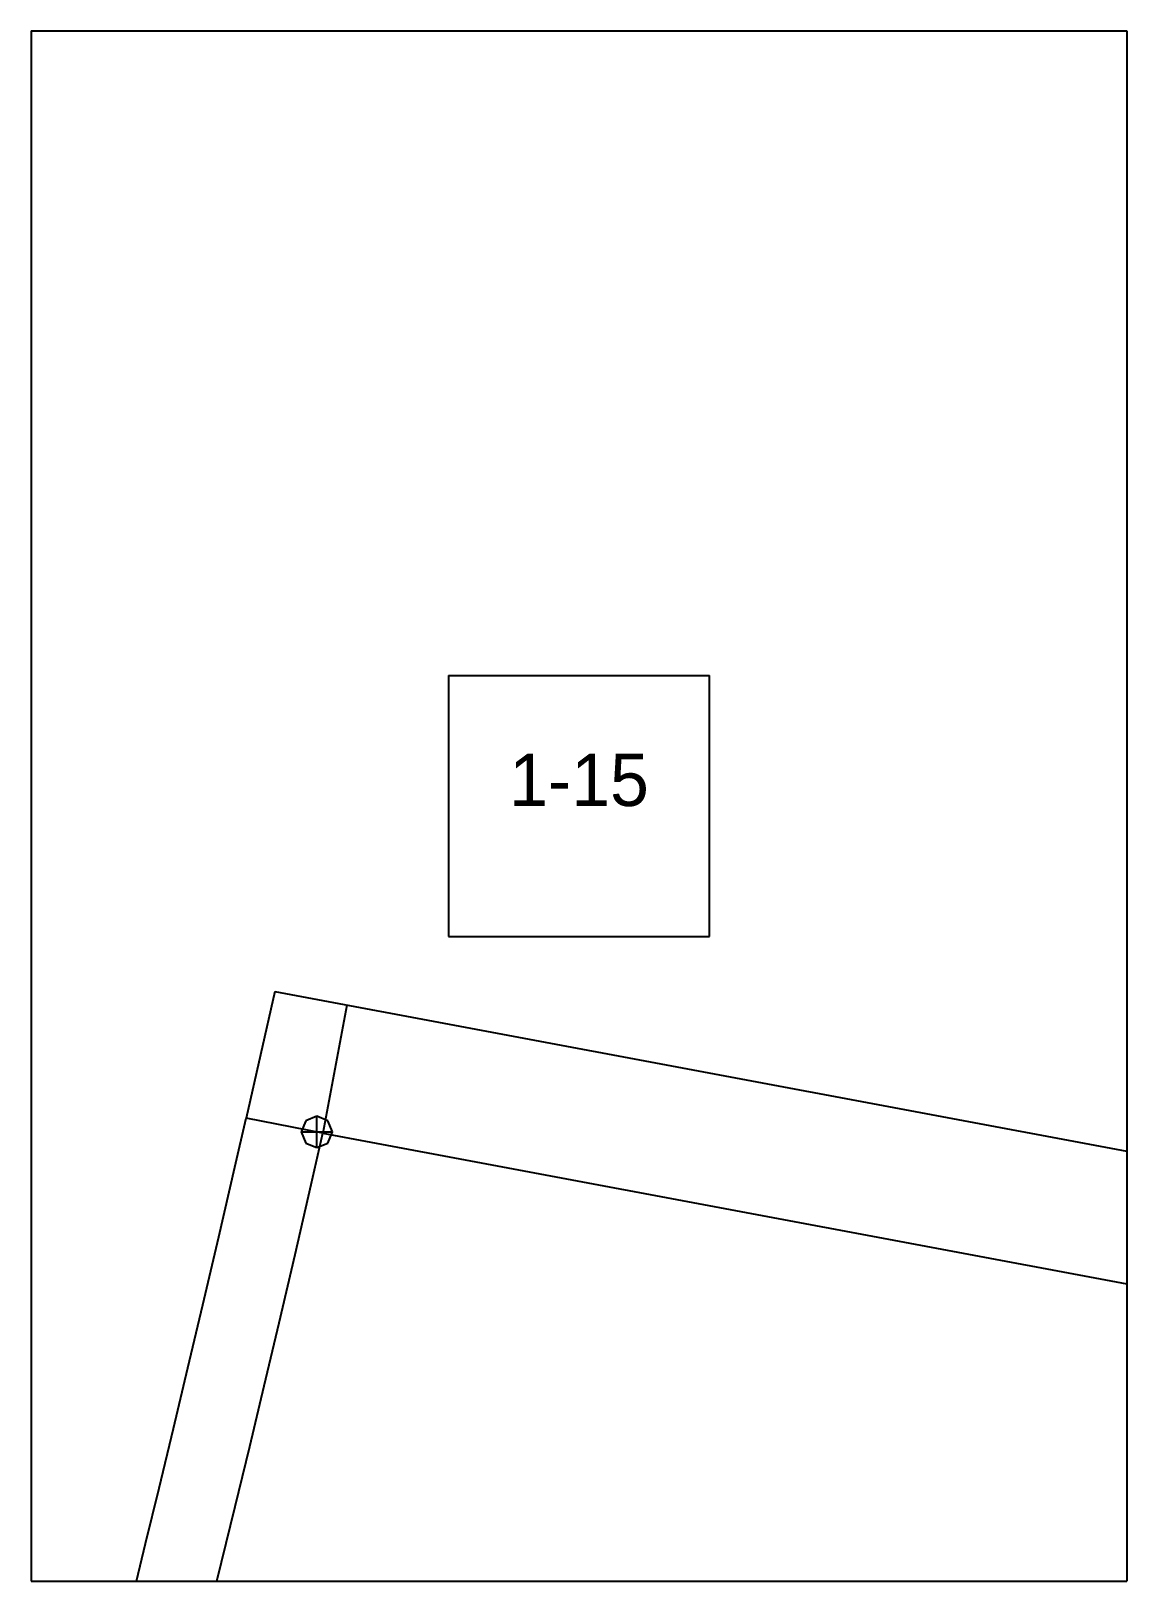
# Paper-space layout 'Plan 1-15' of a CAD drawing. Header units: metres, sheet in millimetres. Extents: x 0 to 210, y 0 to 297.
# The model-space entities are those that its viewports show. They can reach past a viewport. Long polylines and large blocks are cut down to what shows.
import ezdxf
from ezdxf.enums import TextEntityAlignment as Align

# ---------------------------------------------------------------- set-up
doc = ezdxf.new("R2010")
doc.units = ezdxf.units.M
for name, color, linetype in [('default', 7, 'Continuous'), ('TEXTLAYER', 7, 'Continuous'), ('VIEWPORTS', 7, 'Continuous')]:
    doc.layers.add(name, color=color, linetype=linetype)

msp = doc.modelspace()

# ---------------------------------------------------------------- linework, layer by layer
at = {"color": 9}
for p, q in [((2730, 0), (2940, 0)), ((2940, 0), (2940, -297)), ((2940, 0), (3150, 0)), ((2940, 0), (2940, -297)), ((3150, 0), (3150, -297)), ((3150, 0), (3360, 0)), ((3150, 0), (3150, -297)), ((3020, -123.5), (3070, -123.5)), ((3020, -123.5), (3020, -173.5)), ((3070, -173.5), (3070, -123.5)), ((3020, -173.5), (3070, -173.5)), ((2730, -297), (2940, -297)), ((2730, -297), (2940, -297)), ((2940, -297), (3150, -297)), ((2940, -297), (2940, -594)), ((2940, -297), (3150, -297)), ((2940, -297), (2940, -594)), ((3150, -297), (3360, -297)), ((3150, -297), (3150, -594)), ((3150, -297), (3360, -297)), ((3150, -297), (3150, -594))]:
    msp.add_line(p, q, dxfattribs=at)
at = {"layer": 'default', "color": 7, "linetype": 'Continuous'}
for p, q in [((2986.75, -184.07), (2981.21, -208.34)), ((2986.75, -184.07), (3365.98, -255.04)), ((3000.53, -186.65), (2995.93, -211.22)), ((2979.07, -217.7), (2981.21, -208.34)), ((2995.93, -211.22), (2981.21, -208.34)), ((2992.64, -208.83), (2991.76, -210.96)), ((2994.76, -207.96), (2992.64, -208.83)), ((2994.76, -213.96), (2994.76, -207.96)), ((2996.88, -208.83), (2994.76, -207.96)), ((2997.76, -210.96), (2996.88, -208.83)), ((2991.76, -210.96), (2992.64, -213.08)), ((2991.76, -210.96), (2997.76, -210.96)), ((2992.64, -213.08), (2994.76, -213.96)), ((2993.7, -221.03), (2995.93, -211.22)), ((2994.76, -213.96), (2996.88, -213.08)), ((2995.93, -211.22), (3345.21, -276.59)), ((2996.88, -213.08), (2997.76, -210.96)), ((2975.99, -231.04), (2979.07, -217.7)), ((2990.61, -234.41), (2993.7, -221.03)), ((2972.94, -244.08), (2975.99, -231.04)), ((2987.55, -247.5), (2990.61, -234.41)), ((2970.08, -256.17), (2972.94, -244.08)), ((2984.68, -259.63), (2987.55, -247.5)), ((2967.31, -267.75), (2970.08, -256.17)), ((2981.9, -271.24), (2984.68, -259.63)), ((2964.54, -279.2), (2967.31, -267.75)), ((2979.12, -282.73), (2981.9, -271.24)), ((2961.95, -289.83), (2964.54, -279.2)), ((2976.52, -293.38), (2979.12, -282.73)), ((2959.12, -301.33), (2961.95, -289.83)), ((2973.69, -304.91), (2976.52, -293.38))]:
    msp.add_line(p, q, dxfattribs=at)

# ---------------------------------------------------------------- texts
at = {"layer": 'TEXTLAYER', "color": 1}
msp.add_text('1-15', height=10, dxfattribs=at).set_placement((3045, -148.5), align=Align.CENTER)

psp = doc.layouts.new('Plan 1-15')

# ---------------------------------------------------------------- viewports
at = {"layer": 'VIEWPORTS'}
psp.add_viewport(center=(105, 148.5), size=(210, 297), view_center_point=(3045, -148.5), view_height=297, dxfattribs=at)

doc.saveas('drawing.dxf')
